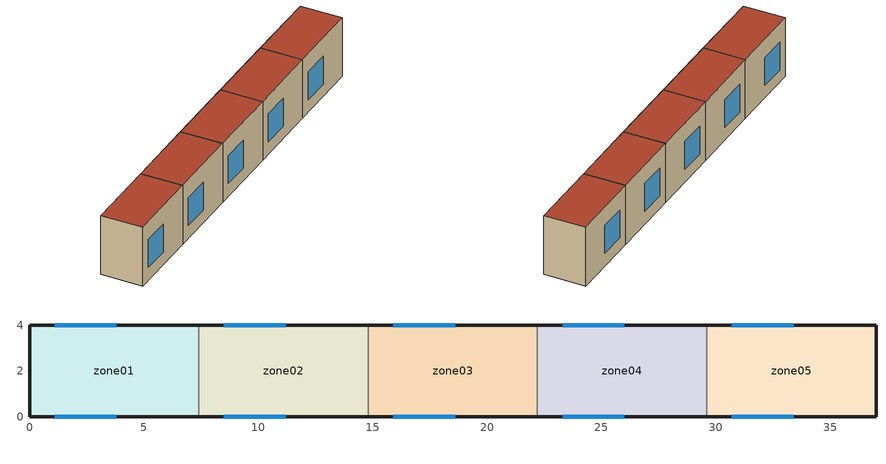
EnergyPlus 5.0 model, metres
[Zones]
zone01
 floor ground (GROUND_FLOOR): 7.4,4 7.4,0 0,0 0,4 z0
 wall outside (EXT_WALL): 7.4,4 0,4 0,0 7.4,0 z0:5.9
 wall to zone02 (ADJ_WALL): 7.4,0 7.4,4 z0:5.9
 window (EXT_WINDOW1): 1.1,0 3.8,0 / 3.8,4 1.1,4 z1.25:4.05
 roof outside (EXT_ROOF): 0,4 0,0 7.4,0 7.4,4 z5.9
zone02
 floor ground (GROUND_FLOOR): 14.8,4 14.8,0 7.4,0 7.4,4 z0
 wall outside (EXT_WALL): 14.8,4 7.4,4 / 7.4,0 14.8,0 z0:5.9
 wall to zone03 (ADJ_WALL): 14.8,0 14.8,4 z0:5.9
 wall to zone01 (ADJ_WALL): 7.4,4 7.4,0 z0:5.9
 window (EXT_WINDOW1): 8.5,0 11.2,0 / 11.2,4 8.5,4 z1.25:4.05
 roof outside (EXT_ROOF): 7.4,4 7.4,0 14.8,0 14.8,4 z5.9
zone03
 floor ground (GROUND_FLOOR): 22.2,4 22.2,0 14.8,0 14.8,4 z0
 wall outside (EXT_WALL): 22.2,4 14.8,4 / 14.8,0 22.2,0 z0:5.9
 wall to zone04 (ADJ_WALL): 22.2,0 22.2,4 z0:5.9
 wall to zone02 (ADJ_WALL): 14.8,4 14.8,0 z0:5.9
 window (EXT_WINDOW1): 15.9,0 18.6,0 / 18.6,4 15.9,4 z1.25:4.05
 roof outside (EXT_ROOF): 14.8,4 14.8,0 22.2,0 22.2,4 z5.9
zone04
 floor ground (GROUND_FLOOR): 29.6,4 29.6,0 22.2,0 22.2,4 z0
 wall outside (EXT_WALL): 29.6,4 22.2,4 / 22.2,0 29.6,0 z0:5.9
 wall to zone05 (ADJ_WALL): 29.6,0 29.6,4 z0:5.9
 wall to zone03 (ADJ_WALL): 22.2,4 22.2,0 z0:5.9
 window (EXT_WINDOW1): 23.3,0 26,0 / 26,4 23.3,4 z1.25:4.05
 roof outside (EXT_ROOF): 22.2,4 22.2,0 29.6,0 29.6,4 z5.9
zone05
 floor ground (GROUND_FLOOR): 37,4 37,0 29.6,0 29.6,4 z0
 wall outside (EXT_WALL): 29.6,0 37,0 37,4 29.6,4 z0:5.9
 wall to zone04 (ADJ_WALL): 29.6,4 29.6,0 z0:5.9
 window (EXT_WINDOW1): 30.7,0 33.4,0 / 33.4,4 30.7,4 z1.25:4.05
 roof outside (EXT_ROOF): 29.6,4 29.6,0 37,0 37,4 z5.9
[Building]
TRNSYS18: North Axis {deg}=0; Terrain=City; Loads Convergence Tolerance Value=0; Temperature Convergence Tolerance Value {deltaC}=0; Solar Distribution=FullInteriorAndExterior; Maximum Number of Warmup Days=0
[Site:Location]
not used: Latitude {deg}=0; Longitude {deg}=0; Time Zone {hr}=0; Elevation {m}=0
[Construction]
GROUND_FLOOR; EXT_WALL; EXT_ROOF; ADJ_WALL; EXT_WINDOW1: 
[WindowProperty:ShadingControl]
ESHADE=0; ISHADE=INPUT 1*MAX_ISHADE : SHADECNTRL=ISHADE_INTERNAL
[SurfaceProperty:OtherSideCoefficients]
BOUNDARY=IDENTICAL; BOUNDARY=INPUT 1*TBOUNDARY; BOUNDARY=INPUT 1*TBOUNDARY_2; BOUNDARY=INPUT 1*TBOUNDARY_3; BOUNDARY=INPUT 1*TGROUND; BOUNDARY=20; BOUNDARY=15
[Zone] Multiplier=1
zone01; zone02; zone03; zone04; zone05
